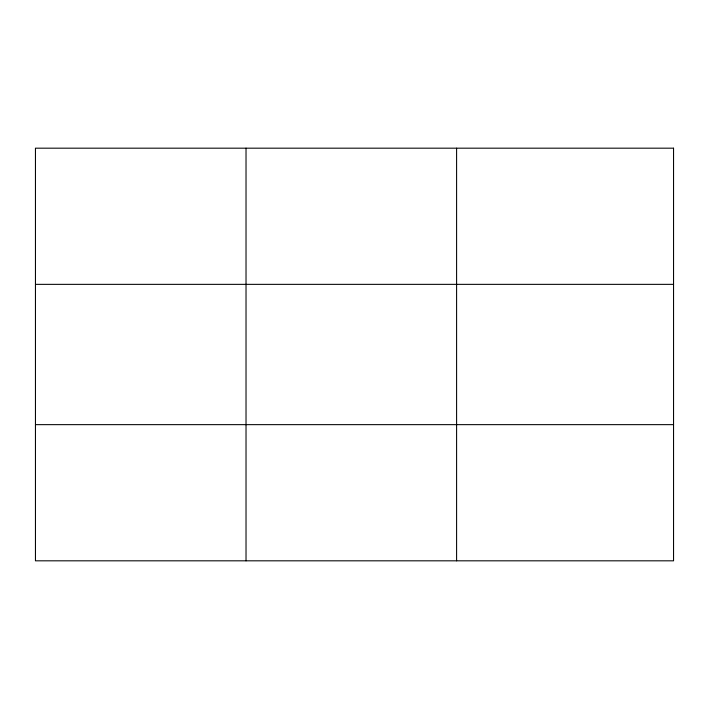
<?xml version="1.0" encoding="UTF-8"?>
<svg xmlns="http://www.w3.org/2000/svg" width="709" height="709" viewBox="0 0 709 709"><rect width="100%" height="100%" fill="white"/><g stroke="black" fill="none" stroke-linecap="round" stroke-linejoin="round"><path stroke-width="1.06" d="M246.023 560.819L246.023 148.181M456.596 560.819L456.596 148.181M35.45 284.353L673.55 284.353M35.45 424.647L673.55 424.647M673.55 148.181L673.55 560.819L35.45 560.819L35.45 148.181L673.55 148.181"/></g></svg>
